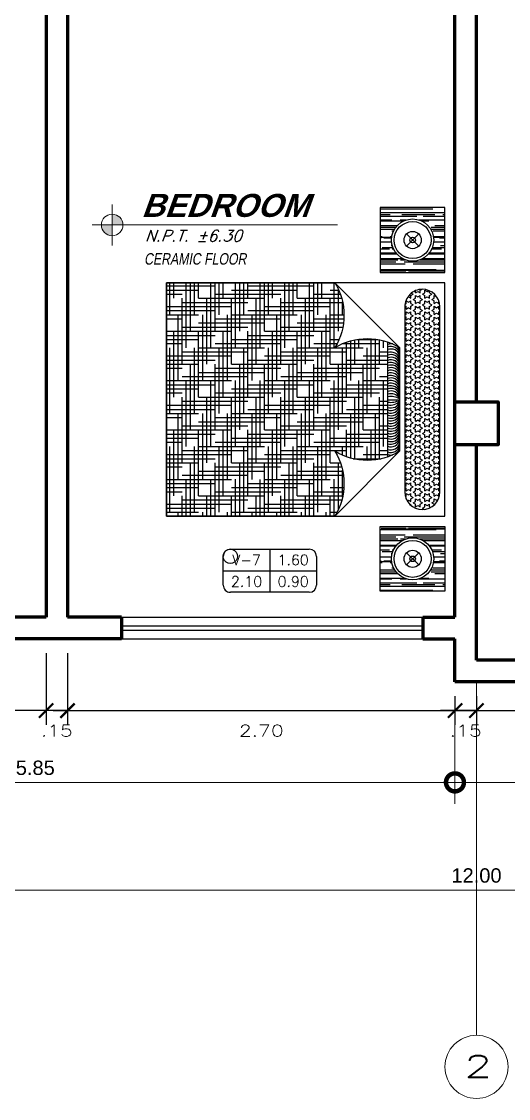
# Model space of a CAD drawing. Header units: millimetres. Extents: x 1313 to 1393.8, y 883.5 to 926.2.
# Drawn here: x 1361.03 to 1364.43, y 903.94 to 911.44 of the extents above; entities that cross this region are included whole.
import ezdxf
from ezdxf.enums import TextEntityAlignment as Align

# ---------------------------------------------------------------- set-up
doc = ezdxf.new("R2010")
doc.units = ezdxf.units.MM
for name, color, linetype, lineweight in [('ambientes', 254, 'Continuous', 25), ('columnas', 40, 'Continuous', 60), ('cotas', 87, 'Continuous', 15), ('COTNIV', 40, 'Continuous', 18), ('ejes', 147, 'Continuous', 5), ('lineas delgadas', 252, 'Continuous', 5), ('Muros confinados', 3, 'Continuous', 60), ('Texto niveles', 4, 'Continuous', 18)]:
    doc.layers.add(name, color=color, linetype=linetype, lineweight=lineweight)
doc.layers.add('CODIGOS', color=31, linetype='Continuous')
doc.layers.add('Muebles', color=2, linetype='Continuous')
doc.styles.add('ACOT', font='simplex.shx', dxfattribs={"height": 0.08})
doc.styles.add('AMBIENTES', font='arialbd.ttf', dxfattribs={"height": 0.18})
doc.styles.add('arial', font='arial.ttf')
doc.styles.add('R80-50', font='romans.shx', dxfattribs={"width": 1.3, "height": 0.08})
doc.styles.add('ROMANS', font='romans')
doc.dimstyles.new('horizontal', dxfattribs={"dimtxt": 0.1, "dimasz": 0.25, "dimexe": 0.15, "dimexo": 0.1, "dimgap": 0.05, "dimtad": 1, "dimtih": 1, "dimtoh": 1, "dimzin": 4, "dimdsep": 46, "dimtxsty": 'arial', "dimblk": 'DOTSMALL', "dimcen": 1, "dimclrd": 11, "dimclre": 11, "dimclrt": 20, "dimazin": 1, "dimtfac": 1, "dimtmove": 0, "dimatfit": 3, "dimfxl": 1, "dimlwd": 5, "dimlwe": 5, "dimarcsym": 0})
doc.dimstyles.new('HORIZONTAL 1.1', dxfattribs={"dimtxt": 0.2, "dimasz": 0.1, "dimexe": 0.1, "dimexo": 0.1, "dimgap": 0.1, "dimtad": 2, "dimzin": 4, "dimdsep": 46, "dimtxsty": 'R80-50', "dimblk": 'ARCHTICK', "dimcen": 0.09, "dimdle": 0.1, "dimclrd": 256, "dimclre": 256, "dimclrt": 7, "dimaunit": 1, "dimazin": 0, "dimtfac": 1, "dimtix": 1, "dimtmove": 0, "dimatfit": 3, "dimldrblk": 'ARCHTICK', "dimfxl": 1, "dimtolj": 1, "dimtzin": 0, "dimarcsym": 0})

# ---------------------------------------------------------------- blocks, each defined once
blk = doc.blocks.new('_ArchTick')
at = {"color": 0, "const_width": 0.15}
blk.add_lwpolyline([(-0.5, -0.5), (0.5, 0.5)], dxfattribs=at)
blk = doc.blocks.new('*D446')
at = {"layer": 'cotas', "lineweight": -2, "transparency": 16777216}
for p, q in [((1361.355468992412, 907.0452182237892), (1361.355468992412, 906.5451486899111)), ((1364.055468992412, 906.7452182237745), (1364.055468992412, 906.5451486899111)), ((1361.255468992412, 906.6451486899111), (1364.155468992412, 906.6451486899111))]:
    blk.add_line(p, q, dxfattribs=at)
at = {"layer": 'Defpoints', "color": 0, "transparency": 16777216}
for p in [(1361.355468992412, 907.1452182237892), (1364.055468992412, 906.8452182237745), (1364.055468992412, 906.6451486899111)]:
    blk.add_point(p, dxfattribs=at)
at = {"layer": 'cotas', "lineweight": -2, "transparency": 16777216, "xscale": 0.1, "yscale": 0.1, "zscale": 0.1, "rotation": 180}
blk.add_blockref('_ArchTick', (1361.355468992412, 906.6451486899111), dxfattribs=at)
at = {"layer": 'cotas', "lineweight": -2, "transparency": 16777216, "xscale": 0.1, "yscale": 0.1, "zscale": 0.1}
blk.add_blockref('_ArchTick', (1364.055468992412, 906.6451486899111), dxfattribs=at)
at = {"layer": 'cotas', "color": 7, "transparency": 16777216, "insert": (1362.705468992412, 906.5051486899112), "char_height": 0.08, "attachment_point": 5, "style": 'R80-50'}
blk.add_mtext('\\A1;2.70', dxfattribs=at)
blk = doc.blocks.new('_DotSmall')
at = {"color": 0, "linetype": 'ByBlock', "const_width": 0.5}
blk.add_lwpolyline([(-0.0625, 0, 1), (0.0625, 0, 1)], format="xyb", close=True, dxfattribs=at)
blk = doc.blocks.new('*D450')
at = {"layer": 'cotas', "color": 11, "lineweight": 5, "transparency": 16777216}
for p, q in [((1358.205468992412, 907.0452182237879), (1358.205468992412, 905.9951486899112)), ((1364.055468992411, 906.7452182237877), (1364.055468992411, 905.9951486899112)), ((1358.205468992412, 906.1451486899111), (1364.055468992411, 906.1451486899111))]:
    blk.add_line(p, q, dxfattribs=at)
at = {"layer": 'Defpoints', "color": 0, "transparency": 16777216}
for p in [(1358.205468992412, 907.1452182237879), (1364.055468992411, 906.8452182237877), (1364.055468992411, 906.1451486899111)]:
    blk.add_point(p, dxfattribs=at)
at = {"layer": 'cotas', "color": 11, "lineweight": 5, "transparency": 16777216, "xscale": 0.25, "yscale": 0.25, "zscale": 0.25, "rotation": 180}
blk.add_blockref('_DotSmall', (1358.205468992412, 906.1451486899111), dxfattribs=at)
at = {"layer": 'cotas', "color": 11, "lineweight": 5, "transparency": 16777216, "xscale": 0.25, "yscale": 0.25, "zscale": 0.25}
blk.add_blockref('_DotSmall', (1364.055468992411, 906.1451486899111), dxfattribs=at)
at = {"layer": 'cotas', "color": 20, "transparency": 16777216, "insert": (1361.130468992412, 906.2462059886833), "char_height": 0.1, "attachment_point": 5, "style": 'arial'}
blk.add_mtext('5.85', dxfattribs=at)
blk = doc.blocks.new('*D451')
at = {"layer": 'cotas', "color": 11, "lineweight": 5, "transparency": 16777216}
for p, q in [((1370.205468992412, 906.9452182237884), (1370.205468992412, 905.9951486899112)), ((1364.055468992411, 906.7452182237877), (1364.055468992411, 905.9951486899112)), ((1364.055468992411, 906.1451486899111), (1370.205468992412, 906.1451486899111))]:
    blk.add_line(p, q, dxfattribs=at)
at = {"layer": 'Defpoints', "color": 0, "transparency": 16777216}
for p in [(1370.205468992412, 907.0452182237884), (1364.055468992411, 906.8452182237877), (1370.205468992412, 906.1451486899111)]:
    blk.add_point(p, dxfattribs=at)
at = {"layer": 'cotas', "color": 11, "lineweight": 5, "transparency": 16777216, "xscale": 0.25, "yscale": 0.25, "zscale": 0.25, "rotation": 180}
blk.add_blockref('_DotSmall', (1364.055468992411, 906.1451486899111), dxfattribs=at)
at = {"layer": 'cotas', "color": 11, "lineweight": 5, "transparency": 16777216, "xscale": 0.25, "yscale": 0.25, "zscale": 0.25}
blk.add_blockref('_DotSmall', (1370.205468992412, 906.1451486899111), dxfattribs=at)
at = {"layer": 'cotas', "color": 20, "transparency": 16777216, "insert": (1367.130468992412, 906.2462059886833), "char_height": 0.1, "attachment_point": 5, "style": 'arial'}
blk.add_mtext('6.15', dxfattribs=at)
blk = doc.blocks.new('*D452')
at = {"layer": 'cotas', "color": 11, "lineweight": 5, "transparency": 16777216}
for p, q in [((1358.205468992412, 907.0452182237879), (1358.205468992412, 905.2451486899112)), ((1370.205468992412, 907.0452182237883), (1370.205468992412, 905.2451486899112)), ((1358.205468992412, 905.3951486899111), (1370.205468992412, 905.3951486899111))]:
    blk.add_line(p, q, dxfattribs=at)
at = {"layer": 'Defpoints', "color": 0, "transparency": 16777216}
for p in [(1358.205468992412, 907.1452182237879), (1370.205468992412, 907.1452182237883), (1370.205468992412, 905.3951486899111)]:
    blk.add_point(p, dxfattribs=at)
at = {"layer": 'cotas', "color": 11, "lineweight": 5, "transparency": 16777216, "xscale": 0.25, "yscale": 0.25, "zscale": 0.25, "rotation": 180}
blk.add_blockref('_DotSmall', (1358.205468992412, 905.3951486899111), dxfattribs=at)
at = {"layer": 'cotas', "color": 11, "lineweight": 5, "transparency": 16777216, "xscale": 0.25, "yscale": 0.25, "zscale": 0.25}
blk.add_blockref('_DotSmall', (1370.205468992412, 905.3951486899111), dxfattribs=at)
at = {"layer": 'cotas', "color": 20, "transparency": 16777216, "insert": (1364.205468992412, 905.4962059886833), "char_height": 0.1, "attachment_point": 5, "style": 'arial'}
blk.add_mtext('12.00', dxfattribs=at)
blk = doc.blocks.new('*D470')
at = {"layer": 'cotas', "lineweight": -2, "transparency": 16777216}
for p, q in [((1364.205468992413, 906.7452182237886), (1364.205468992413, 906.5451486899111)), ((1367.730468992413, 906.745218223789), (1367.730468992413, 906.5451486899111)), ((1364.105468992413, 906.6451486899111), (1367.830468992413, 906.6451486899111))]:
    blk.add_line(p, q, dxfattribs=at)
at = {"layer": 'Defpoints', "color": 0, "transparency": 16777216}
for p in [(1364.205468992413, 906.8452182237886), (1367.730468992413, 906.8452182237891), (1367.730468992413, 906.6451486899111)]:
    blk.add_point(p, dxfattribs=at)
at = {"layer": 'cotas', "lineweight": -2, "transparency": 16777216, "xscale": 0.1, "yscale": 0.1, "zscale": 0.1, "rotation": 180}
blk.add_blockref('_ArchTick', (1364.205468992413, 906.6451486899111), dxfattribs=at)
at = {"layer": 'cotas', "lineweight": -2, "transparency": 16777216, "xscale": 0.1, "yscale": 0.1, "zscale": 0.1}
blk.add_blockref('_ArchTick', (1367.730468992413, 906.6451486899111), dxfattribs=at)
at = {"layer": 'cotas', "color": 7, "transparency": 16777216, "insert": (1365.967968992413, 906.5051486899112), "char_height": 0.08, "attachment_point": 5, "style": 'R80-50'}
blk.add_mtext('\\A1;3.53', dxfattribs=at)
blk = doc.blocks.new('*D477')
at = {"layer": 'cotas', "lineweight": -2, "transparency": 16777216}
for p, q in [((1364.205468992413, 906.7452182237886), (1364.205468992413, 906.5451486899111)), ((1364.055468992412, 906.6451486899111), (1363.955468992412, 906.6451486899111)), ((1364.055468992412, 906.6452182237746), (1364.055468992412, 906.5451486899111)), ((1364.205468992413, 906.6451486899111), (1364.055468992412, 906.6451486899111)), ((1364.205468992413, 906.6451486899111), (1364.305468992413, 906.6451486899111))]:
    blk.add_line(p, q, dxfattribs=at)
at = {"layer": 'Defpoints', "color": 0, "transparency": 16777216}
for p in [(1364.205468992413, 906.8452182237886), (1364.055468992412, 906.7452182237746), (1364.055468992412, 906.6451486899111)]:
    blk.add_point(p, dxfattribs=at)
at = {"layer": 'cotas', "lineweight": -2, "transparency": 16777216, "xscale": 0.1, "yscale": 0.1, "zscale": 0.1}
blk.add_blockref('_ArchTick', (1364.055468992412, 906.6451486899111), dxfattribs=at)
at = {"layer": 'cotas', "lineweight": -2, "transparency": 16777216, "xscale": 0.1, "yscale": 0.1, "zscale": 0.1, "rotation": 180}
blk.add_blockref('_ArchTick', (1364.205468992413, 906.6451486899111), dxfattribs=at)
at = {"layer": 'cotas', "color": 7, "transparency": 16777216, "insert": (1364.130468992412, 906.5051486899112), "char_height": 0.08, "attachment_point": 5, "style": 'R80-50'}
blk.add_mtext('\\A1;.15', dxfattribs=at)
blk = doc.blocks.new('*D478')
at = {"layer": 'cotas', "lineweight": -2, "transparency": 16777216}
for p, q in [((1361.205468992414, 907.0452182237888), (1361.205468992414, 906.5451486899111)), ((1361.355468992412, 907.0452182237892), (1361.355468992412, 906.5451486899111)), ((1361.205468992414, 906.6451486899111), (1361.105468992414, 906.6451486899111)), ((1361.355468992412, 906.6451486899111), (1361.205468992414, 906.6451486899111)), ((1361.355468992412, 906.6451486899111), (1361.455468992412, 906.6451486899111))]:
    blk.add_line(p, q, dxfattribs=at)
at = {"layer": 'Defpoints', "color": 0, "transparency": 16777216}
for p in [(1361.205468992414, 907.1452182237888), (1361.355468992412, 907.1452182237892), (1361.205468992414, 906.6451486899111)]:
    blk.add_point(p, dxfattribs=at)
at = {"layer": 'cotas', "lineweight": -2, "transparency": 16777216, "xscale": 0.1, "yscale": 0.1, "zscale": 0.1}
blk.add_blockref('_ArchTick', (1361.205468992414, 906.6451486899111), dxfattribs=at)
at = {"layer": 'cotas', "lineweight": -2, "transparency": 16777216, "xscale": 0.1, "yscale": 0.1, "zscale": 0.1, "rotation": 180}
blk.add_blockref('_ArchTick', (1361.355468992412, 906.6451486899111), dxfattribs=at)
at = {"layer": 'cotas', "color": 7, "transparency": 16777216, "insert": (1361.280468992413, 906.5051486899112), "char_height": 0.08, "attachment_point": 5, "style": 'R80-50'}
blk.add_mtext('\\A1;.15', dxfattribs=at)
blk = doc.blocks.new('*D592')
at = {"layer": 'cotas', "lineweight": -2, "transparency": 16777216}
for p, q in [((1358.467968992412, 907.0452182237888), (1358.467968992412, 906.5451486899111)), ((1361.205468992414, 907.0452182237888), (1361.205468992414, 906.5451486899111)), ((1361.305468992414, 906.6451486899111), (1358.367968992412, 906.6451486899111))]:
    blk.add_line(p, q, dxfattribs=at)
at = {"layer": 'Defpoints', "color": 0, "transparency": 16777216}
for p in [(1358.467968992412, 907.1452182237888), (1361.205468992414, 907.1452182237888), (1358.467968992412, 906.6451486899111)]:
    blk.add_point(p, dxfattribs=at)
at = {"layer": 'cotas', "lineweight": -2, "transparency": 16777216, "xscale": 0.1, "yscale": 0.1, "zscale": 0.1, "rotation": 180}
blk.add_blockref('_ArchTick', (1358.467968992412, 906.6451486899111), dxfattribs=at)
at = {"layer": 'cotas', "lineweight": -2, "transparency": 16777216, "xscale": 0.1, "yscale": 0.1, "zscale": 0.1}
blk.add_blockref('_ArchTick', (1361.205468992414, 906.6451486899111), dxfattribs=at)
at = {"layer": 'cotas', "color": 7, "transparency": 16777216, "insert": (1359.836718992413, 906.5051486899112), "char_height": 0.08, "attachment_point": 5, "style": 'R80-50'}
blk.add_mtext('\\A1;2.74', dxfattribs=at)
blk = doc.blocks.new('VANOS')
at = {"color": 2}
for p, q in [((-0.3250000000000171, -0.100000000000005), (-0.3250000000000171, 0.09999999999999964)), ((-0.2749999999999915, 0.1499999999999968), (0.2750000000000057, 0.1500000000000004)), ((0, 0.1499999999999986), (0, -0.1500000000000021)), ((0.3250000000000028, 0.09999999999999964), (0.3250000000000028, -0.09999999999999787)), ((-0.3250000000000028, 0), (0.3250000000000028, 0)), ((0.2749999999999915, -0.1500000000000039), (-0.2750000000000057, -0.1500000000000039))]:
    blk.add_line(p, q, dxfattribs=at)
for centre, radius, start, end in [((-0.2750000000000057, 0.1000000000000014), 0.04999999999999716, 180, 180.000000000001), ((-0.2749999999999915, 0.1000000000000014), 0.05, 90, 180), ((0.2750000000000057, 0.1000000000000014), 0.04999999999999805, 90, 90), ((0.2750000000000057, 0.09999999999999787), 0.05, 0, 89.99999999999984), ((-0.2750000000000057, -0.1000000000000014), 0.04999999999999893, 179.999999999998, 270), ((0.2749999999999915, -0.1000000000000014), 0.05000000000000071, 270.0000000000041, 4.071109992273244e-12)]:
    blk.add_arc(centre, radius, start, end, dxfattribs=at)
at = {"color": 3, "style": 'ROMANS'}
for tag, p in [('VANO', (-0.1625000000000085, 0.07499999999999751)), ('ALFEIZAR', (0.1625000000000085, 0.07500000000000107)), ('ANCHO', (-0.1624999999999943, -0.07500000000000107)), ('ALTURA', (0.1625000000000085, -0.07499999999999929))]:
    blk.add_attdef(tag, text='', height=0.0725, dxfattribs=at).set_placement(p, align=Align.MIDDLE)

msp = doc.modelspace()

# ---------------------------------------------------------------- hatches: boundary and pattern name
h = msp.add_hatch()
h.set_pattern_fill('AR-RROOF', color=44, scale=0.00225625000000008, angle=180, style=0)
h.set_pattern_definition([(7.016709298534877e-15, (1188.737879867662, 1018.369813679996), (0.1260792500000045, 0.05730875000000203), [0.8596312500000304, -0.114617500000004, 0.2865437500000101, -0.05730875000000202]), (7.016709298534877e-15, (1188.814100505162, 1018.398468054995), (-0.05730875000000205, 0.07622063750000267), [0.1719262500000061, -0.01891188750000066, 0.3438525000000121, -0.04298156250000151]), (7.016709298534877e-15, (1188.766534242662, 1018.418526117496), (0.2980055000000106, 0.0383968625000014), [0.4584700000000162, -0.08023225000000284, 0.2292350000000081, -0.05730875000000202])])
edge = h.paths.add_edge_path(flags=16)
edge.add_arc((1363.760257427605, 909.9221986070686), 0.1468823647959381, -90, 270)
h.paths.add_polyline_path([(1363.985882427605, 909.6965736070686), (1363.985882427605, 910.1478236070686), (1363.534632427604, 910.1478236070686), (1363.534632427604, 909.6965736070686)])
h = msp.add_hatch()
h.set_pattern_fill('HOUND', color=37, scale=0.01805000000000064, angle=89.99999999999997, style=0)
h.set_pattern_definition([(90, (1188.737879867662, 799.2544335341415), (0.02865437500000098, 0.114617500000004), [0.4584700000000162, -0.2292350000000081]), (7.016709298534877e-15, (1188.737879867662, 799.2544335341415), (-0.114617500000004, -0.02865437500000105), [0.4584700000000162, -0.2292350000000081])])
h.paths.add_polyline_path([(1363.218757427604, 909.6243736070685, -0.2800000000001217), (1363.218757427604, 909.1731236070684, -0.2242620617139572), (1363.587815907269, 909.2119407348207), (1363.587815907269, 908.4123064793164, -0.224262061713959), (1363.218757427604, 908.4511236070687, -0.2800000000001218), (1363.218757427604, 907.9998736070686), (1362.045507427604, 907.9998736070686), (1362.045507427604, 909.6243736070685)])
h = msp.add_hatch()
h.set_pattern_fill('STARS', color=256, scale=0.005866250000000206, angle=89.99999999999997, style=0)
h.set_pattern_definition([(90, (1188.737879867662, 799.2544335341415), (0.03226003397500114, 9.876786836967499e-18), [0.01862534375000066, -0.01862534375000066]), (30.00000000000007, (1188.737879867662, 799.2544335341415), (0.01613001698750058, -0.02793800894930006), [0.01862534375000064, -0.01862534375000064]), (330.0000000000001, (1188.75400988465, 799.2637462060168), (-0.01613001698750055, -0.02793800894930007), [0.01862534375000064, -0.01862534375000064])])
edge = h.paths.add_edge_path()
edge.add_arc((1363.827944927604, 908.1668361070685), 0.1218375000000217, 630, 720)
edge.add_line((1363.949782427604, 908.1668361070685), (1363.949782427604, 909.4574111070685))
edge.add_arc((1363.827944927604, 909.4574111070685), 0.1218375000000217, 720, 809.9999999999999)
edge.add_arc((1363.827944927604, 909.4574111070685), 0.1218375000000346, 809.9999999999999, 899.9999999999941)
edge.add_line((1363.706107427604, 909.4574111070685), (1363.706107427604, 908.1668361070685))
edge.add_arc((1363.827944927604, 908.1668361070685), 0.1218375000000217, 540, 630)
h = msp.add_hatch()
h.set_pattern_fill('AR-RROOF', color=44, scale=0.00225625000000008, angle=180, style=0)
h.set_pattern_definition([(7.016709298534877e-15, (1188.737879867662, 799.2544335341415), (0.1260792500000045, -0.05730875000000203), [0.8596312500000304, -0.114617500000004, 0.2865437500000101, -0.05730875000000202]), (7.016709298534877e-15, (1188.814100505162, 799.2257791591417), (-0.05730875000000205, -0.07622063750000267), [0.1719262500000061, -0.01891188750000066, 0.3438525000000121, -0.04298156250000151]), (7.016709298534877e-15, (1188.766534242662, 799.2057210966416), (0.2980055000000106, -0.0383968625000014), [0.4584700000000162, -0.08023225000000284, 0.2292350000000081, -0.05730875000000202])])
edge = h.paths.add_edge_path(flags=16)
edge.add_arc((1363.760257427605, 907.7020486070685), 0.1468823647959381, 450, 810, ccw=False)
h.paths.add_polyline_path([(1363.985882427605, 907.9276736070685), (1363.985882427605, 907.4764236070685), (1363.534632427604, 907.4764236070685), (1363.534632427604, 907.9276736070685)])
at = {"layer": 'lineas delgadas'}
h = msp.add_hatch(color=256, dxfattribs=at)
h.paths.add_polyline_path([(1361.666172419433, 909.9524515892947), (1361.666172419433, 910.0274515892945), (1361.591172419433, 910.0274515892945, 0.414213562373145)])
h.paths.add_polyline_path([(1361.666172419433, 910.0274515892945), (1361.741172419432, 910.0274515892945, 0.4142135623730618), (1361.666172419433, 910.1024515892943)])

# ---------------------------------------------------------------- linework, layer by layer
for p, q in [((1363.218757427604, 909.6243736070685), (1363.670007427604, 909.1731236070684)), ((1363.218757427604, 907.9998736070686), (1363.670007427604, 908.4511236070687))]:
    msp.add_line(p, q)
at = {"color": 37}
msp.add_line((1363.587815907269, 908.4123064793164), (1363.587815907269, 909.2119407348207), dxfattribs=at)
at = {"color": 44}
for points in [[(1363.985882427605, 909.6965736070686), (1363.985882427605, 910.1478236070686), (1363.534632427604, 910.1478236070686), (1363.534632427604, 909.6965736070686)], [(1363.985882427605, 907.9276736070685), (1363.985882427605, 907.4764236070685), (1363.534632427604, 907.4764236070685), (1363.534632427604, 907.9276736070685)]]:
    msp.add_lwpolyline(points, close=True, dxfattribs=at)
at = {"color": 76}
for points in [[(1363.985882427605, 909.6965736070686), (1363.985882427605, 910.1478236070686), (1363.534632427604, 910.1478236070686), (1363.534632427604, 909.6965736070686)], [(1362.045507427604, 907.9998736070686), (1363.985882427605, 907.9998736070686), (1363.985882427605, 909.6243736070685), (1362.045507427604, 909.6243736070685)], [(1363.985882427605, 907.9276736070685), (1363.985882427605, 907.4764236070685), (1363.534632427604, 907.4764236070685), (1363.534632427604, 907.9276736070685)]]:
    msp.add_lwpolyline(points, close=True, dxfattribs=at)
at = {"color": 2}
for points in [[(1363.802676815975, 909.9646179954386), (1363.717838039234, 909.8797792186986)], [(1363.802676815975, 909.8797792186986), (1363.717838039234, 909.9646179954386)], [(1363.802676815975, 907.6596292186985), (1363.717838039234, 907.7444679954385)], [(1363.802676815975, 907.7444679954385), (1363.717838039234, 907.6596292186985)]]:
    msp.add_lwpolyline(points, dxfattribs=at)
msp.add_lwpolyline([(1362.045507427604, 907.9998736070686), (1363.985882427605, 907.9998736070686), (1363.985882427605, 909.6243736070685), (1362.045507427604, 909.6243736070685)], close=True)
at = {"color": 37}
msp.add_lwpolyline([(1363.218757427604, 909.6243736070685, -0.2800000000001124), (1363.218757427604, 909.1731236070684, -0.280000000000118), (1363.670007427604, 909.1731236070684), (1363.670007427604, 908.4511236070687, -0.2800000000001179), (1363.218757427604, 908.4511236070687, -0.2800000000001124), (1363.218757427604, 907.9998736070686), (1362.045507427604, 907.9998736070686), (1362.045507427604, 909.6243736070685)], format="xyb", close=True, dxfattribs=at)
msp.add_lwpolyline([(1363.827944927604, 908.0449986070682), (1363.827944927604, 908.0449986070682, 0.414213562373095), (1363.949782427604, 908.1668361070685), (1363.949782427604, 909.4574111070685, 0.414213562373095), (1363.827944927604, 909.5792486070684), (1363.827944927604, 909.5792486070684, 0.4142135623731257), (1363.706107427604, 909.4574111070685), (1363.706107427604, 908.1668361070685, 0.414213562373095)], format="xyb", close=True)
at = {"color": 2}
for centre, radius in [((1363.760257427605, 909.9221986070686), 0.1468823647959381), ((1363.760257427605, 909.9221986070686), 0.1288323647959374), ((1363.760257427605, 909.9221986070686), 0.05999007434070761), ((1363.760257427605, 909.9221986070686), 0.01926922893666575), ((1363.760257427605, 907.7020486070685), 0.1468823647959381), ((1363.760257427605, 907.7020486070685), 0.1288323647959374), ((1363.760257427605, 907.7020486070685), 0.05999007434070761), ((1363.760257427605, 907.7020486070685), 0.01926922893666575)]:
    msp.add_circle(centre, radius, dxfattribs=at)
for centre, radius, start, end in [((1363.60953589348, 909.1364163913347), 0.06323146020428098, 78.8980934752102, 110.0902374048376), ((1363.60953589348, 909.1183663913346), 0.06323146020428098, 16.99073703097822, 110.0902374048376), ((1363.60953589348, 909.1003163913344), 0.06323146020428098, 16.99073703097822, 110.0902374048376), ((1363.60953589348, 909.1364163913347), 0.06323146020428098, 16.99073703097822, 48.56237741139756), ((1363.60953589348, 909.0789256738942), 0.06323146020428098, 16.99073703097822, 110.0902374048376), ((1363.60953589348, 909.0608756738941), 0.06323146020428098, 16.99073703097822, 110.0902374048376), ((1363.60953589348, 909.0428256738944), 0.06323146020428098, 16.99073703097822, 110.0902374048376), ((1363.60953589348, 909.0247756738943), 0.06323146020428098, 16.99073703097822, 110.0902374048376), ((1363.60953589348, 909.0067256738942), 0.06323146020428098, 16.99073703097822, 110.0902374048376), ((1363.60953589348, 908.988675673894), 0.06323146020428098, 16.99073703097822, 110.0902374048376), ((1363.60953589348, 908.9706256738943), 0.06323146020428098, 16.99073703097822, 110.0902374048376), ((1363.60953589348, 908.9525756738942), 0.06323146020428098, 16.99073703097822, 110.0902374048376), ((1363.60953589348, 908.9345256738941), 0.06323146020428098, 16.99073703097822, 110.0902374048376), ((1363.60953589348, 908.916475673894), 0.06323146020428098, 16.99073703097822, 110.0902374048376), ((1363.60953589348, 908.8984256738943), 0.06323146020428098, 16.99073703097822, 110.0902374048376), ((1363.60953589348, 908.8984256738943), 0.06323146020428098, 16.99073703097822, 110.0902374048376), ((1363.60953589348, 908.8803756738942), 0.06323146020428098, 16.99073703097822, 110.0902374048376), ((1363.60953589348, 908.862325673894), 0.06323146020428098, 16.99073703097822, 110.0902374048376), ((1363.60953589348, 908.8442756738943), 0.06323146020428098, 16.99073703097822, 110.0902374048376), ((1363.60953589348, 908.8262256738942), 0.06323146020428098, 16.99073703097822, 110.0902374048376), ((1363.60953589348, 908.8081756738941), 0.06323146020428098, 16.99073703097822, 110.0902374048376), ((1363.608856604403, 908.7728328694404), 0.0788210525304263, 39.12070903999152, 105.4824147498922), ((1363.607768357268, 908.6985161384598), 0.1337244465588176, 62.26209019966996, 98.58089867689189), ((1363.61993312224, 909.5736958891887), 0.7640958951818043, 267.5909788638186, 273.7575178433498), ((1363.607768357268, 908.9257310756773), 0.1337244465588176, 261.4191013231077, 297.73790980033), ((1363.608856604403, 908.8514143446967), 0.0788210525304263, 254.5175852501078, 320.8792909600085), ((1363.60953589348, 908.816071540243), 0.06323146020428098, 249.9097625951624, 343.0092629690217), ((1363.60953589348, 908.7980215402429), 0.06323146020428098, 249.9097625951624, 343.0092629690217), ((1363.60953589348, 908.7799715402427), 0.06323146020428098, 249.9097625951624, 343.0092629690217), ((1363.60953589348, 908.7619215402431), 0.06323146020428098, 249.9097625951624, 343.0092629690217), ((1363.60953589348, 908.7438715402429), 0.06323146020428098, 249.9097625951624, 343.0092629690217), ((1363.60953589348, 908.7258215402428), 0.06323146020428098, 249.9097625951624, 343.0092629690217), ((1363.60953589348, 908.7258215402428), 0.06323146020428098, 249.9097625951624, 343.0092629690217), ((1363.60953589348, 908.7077715402431), 0.06323146020428098, 249.9097625951624, 343.0092629690217), ((1363.60953589348, 908.689721540243), 0.06323146020428098, 249.9097625951624, 343.0092629690217), ((1363.60953589348, 908.6716715402429), 0.06323146020428098, 249.9097625951624, 343.0092629690217), ((1363.60953589348, 908.6536215402427), 0.06323146020428098, 249.9097625951624, 343.0092629690217), ((1363.60953589348, 908.6355715402431), 0.06323146020428098, 249.9097625951624, 343.0092629690217), ((1363.60953589348, 908.6175215402429), 0.06323146020428098, 249.9097625951624, 343.0092629690217), ((1363.60953589348, 908.5994715402428), 0.06323146020428098, 249.9097625951624, 343.0092629690217), ((1363.60953589348, 908.5814215402427), 0.06323146020428098, 249.9097625951624, 343.0092629690217), ((1363.60953589348, 908.563371540243), 0.06323146020428098, 249.9097625951624, 343.0092629690217), ((1363.60953589348, 908.5453215402429), 0.06323146020428098, 249.9097625951624, 343.0092629690217), ((1363.60953589348, 908.5239308228026), 0.06323146020428098, 249.9097625951624, 343.0092629690217), ((1363.60953589348, 908.5058808228025), 0.06323146020428098, 249.9097625951624, 343.0092629690217), ((1363.60953589348, 908.4878308228024), 0.06323146020428098, 249.9097625951624, 281.1019065247897), ((1363.60953589348, 908.4878308228024), 0.06323146020428098, 311.4376225886024, 343.0092629690217)]:
    msp.add_arc(centre, radius, start, end)
at = {"layer": 'columnas'}
msp.add_lwpolyline([(1364.055468992412, 908.7952182237893), (1364.355468992411, 908.7952182237893), (1364.355468992411, 908.4952182237887), (1364.055468992412, 908.4952182237887)], close=True, dxfattribs=at)
at = {"layer": 'ejes', "color": 5, "ltscale": 3}
msp.add_lwpolyline([(1364.205468992412, 906.8452182237877), (1364.205468992412, 904.3836984926841)], dxfattribs=at)
at = {"layer": 'ejes', "color": 4, "linetype": 'Continuous'}
msp.add_circle((1364.205468992412, 904.1639281234241), 0.22, dxfattribs=at)
at = {"layer": 'lineas delgadas'}
for p, q in [((1361.666172419433, 910.1707257135824), (1361.666172419433, 909.8841774650066)), ((1363.235850848755, 910.0274515892945), (1361.526514107627, 910.0274515892945))]:
    msp.add_line(p, q, dxfattribs=at)
msp.add_circle((1361.666172419433, 910.0274515892945), 0.075, dxfattribs=at)
at = {"layer": 'Muebles'}
for p, q in [((1361.730468992413, 907.2952182237921), (1363.830468992412, 907.2952182237857)), ((1361.730468992413, 907.2352182237921), (1363.830468992412, 907.2352182237858)), ((1361.730468992412, 907.2052182237919), (1363.830468992412, 907.2052182237856)), ((1361.730468992412, 907.145218223792), (1363.830468992412, 907.1452182237856))]:
    msp.add_line(p, q, dxfattribs=at)
at = {"layer": 'Muros confinados'}
for p, q in [((1361.205468992413, 914.6452182237888), (1361.205468992414, 907.2952182237884)), ((1361.355468992412, 914.6452182237888), (1361.355468992412, 907.2952182237884)), ((1364.205468992412, 908.7952182237893), (1364.205468992413, 912.3952182237874)), ((1364.055468992412, 908.7952182237902), (1364.055468992413, 912.1452182237892)), ((1364.055468992413, 907.2952182237857), (1364.055468992413, 908.4952182237882)), ((1364.205468992412, 906.9952182237887), (1364.205468992412, 908.4952182237887)), ((1361.205468992414, 907.2952182237889), (1360.830468992412, 907.2952182237884)), ((1361.730468992413, 907.2952182237884), (1361.355468992412, 907.2952182237889)), ((1361.730468992413, 907.2952182237921), (1361.730468992413, 907.145218223792)), ((1363.830468992412, 907.2952182237857), (1363.830468992412, 907.1452182237856)), ((1363.830468992412, 907.2952182237857), (1364.055468992412, 907.2952182237857)), ((1361.730468992413, 907.1452182237892), (1360.830468992411, 907.1452182237888)), ((1363.830468992412, 907.1452182237856), (1364.055468992412, 907.1452182237852)), ((1364.055468992412, 906.8452182237891), (1364.055468992413, 907.1452182237852)), ((1364.992968992413, 906.9952182237882), (1364.205468992413, 906.9952182237882)), ((1364.992968992414, 906.8452182237891), (1364.055468992412, 906.8452182237891))]:
    msp.add_line(p, q, dxfattribs=at)

# ---------------------------------------------------------------- block references
at = {"layer": 'CODIGOS'}
msp.add_blockref('VANOS', (1362.765350481179, 907.619283785951), dxfattribs=at).add_auto_attribs({'ANCHO': '2.10', 'VANO': 'V-7', 'ALTURA': '0.90', 'ALFEIZAR': '1.60'})

# ---------------------------------------------------------------- texts
at = {"layer": 'ambientes', "style": 'AMBIENTES', "oblique": 20}
msp.add_text('BEDROOM', height=0.16, dxfattribs=at).set_placement((1362.452698238303, 910.1634951449976), align=Align.MIDDLE_CENTER)
at = {"layer": 'COTNIV', "color": 2, "linetype": 'Continuous', "style": 'ACOT', "oblique": 20}
msp.add_text('N.P.T. %%P6.30', height=0.08, dxfattribs=at).set_placement((1361.893944388634, 909.9118182158202))
at = {"layer": 'ejes', "color": 3, "linetype": 'Continuous', "ltscale": 0.75, "style": 'ROMANS', "width": 1.5}
msp.add_text('2', height=0.15, dxfattribs=at).set_placement((1364.120791412738, 904.092511110003))
at = {"layer": 'Texto niveles', "color": 4, "oblique": 10, "width": 0.8}
msp.add_text('CERAMIC FLOOR', height=0.08, dxfattribs=at).set_placement((1362.245426442948, 909.7910063445786), align=Align.MIDDLE_CENTER)

# ---------------------------------------------------------------- dimensions: what is measured, and where the dimension line sits
at = {"layer": 'cotas'}
for base, p1, p2, dimstyle, picture, middle in [((1364.055468992411, 906.1451486899111), (1358.205468992412, 907.1452182237879), (1364.055468992411, 906.8452182237877), 'horizontal', '*D450', (1361.130468992412, 906.2462059886833)), ((1364.055468992412, 906.6451486899111), (1361.355468992412, 907.1452182237892), (1364.055468992412, 906.8452182237745), 'HORIZONTAL 1.1', '*D446', (1362.705468992412, 906.5051486899112))]:
    dim = msp.add_linear_dim(base=base, p1=p1, p2=p2, dimstyle=dimstyle, dxfattribs=at)
    dim.commit()
    dim.dimension.update_dxf_attribs({"geometry": picture, "text_midpoint": middle})
dim = msp.add_linear_dim(base=(1370.205468992412, 905.3951486899111), p1=(1358.205468992412, 907.1452182237879), p2=(1370.205468992412, 907.1452182237883), dimstyle='horizontal', dxfattribs=at)
dim.commit()
dim.dimension.update_dxf_attribs({"geometry": '*D452', "text_midpoint": (1364.205468992412, 905.3951486899111), "dimtype": 160})
for base, p1, p2, dimstyle, picture, middle in [((1358.467968992412, 906.6451486899111), (1361.205468992414, 907.1452182237888), (1358.467968992412, 907.1452182237888), 'HORIZONTAL 1.1', '*D592', (1359.836718992413, 906.5051486899112)), ((1361.205468992414, 906.6451486899111), (1361.355468992412, 907.1452182237892), (1361.205468992414, 907.1452182237888), 'HORIZONTAL 1.1', '*D478', (1361.280468992413, 906.5051486899112)), ((1370.205468992412, 906.1451486899111), (1364.055468992411, 906.8452182237877), (1370.205468992412, 907.0452182237884), 'horizontal', '*D451', (1367.130468992412, 906.2462059886833)), ((1364.055468992412, 906.6451486899111), (1364.205468992413, 906.8452182237886), (1364.055468992412, 906.7452182237746), 'HORIZONTAL 1.1', '*D477', (1364.130468992412, 906.5051486899112)), ((1367.730468992413, 906.6451486899111), (1364.205468992413, 906.8452182237886), (1367.730468992413, 906.8452182237891), 'HORIZONTAL 1.1', '*D470', (1365.967968992413, 906.5051486899112))]:
    dim = msp.add_linear_dim(base=base, p1=p1, p2=p2, dimstyle=dimstyle, override={"dimtmove": 1}, dxfattribs=at)
    dim.commit()
    dim.dimension.update_dxf_attribs({"geometry": picture, "text_midpoint": middle})

doc.saveas('drawing.dxf')
